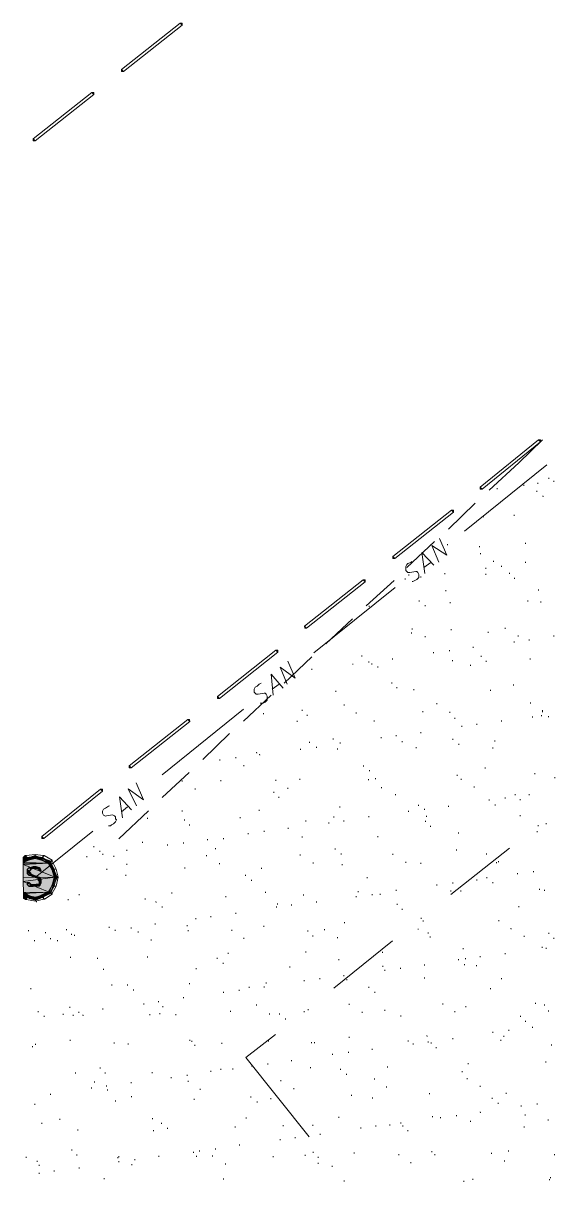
# Model space of a CAD drawing. Header units: inches. Extents: x -5728 to 15181, y 9834 to 15140.
# Drawn here: x 2257 to 2684, y 11290 to 12219 of the extents above; entities that cross this region are included whole.
import ezdxf

# ---------------------------------------------------------------- set-up
doc = ezdxf.new("R2010")
doc.units = ezdxf.units.IN
doc.header["$MEASUREMENT"] = 0
doc.linetypes.add('IMPORT-DASHEDX2 _4_', pattern=[0.1125, 0.075, -0.0375])
for name, color, linetype, lineweight in [('PDF_Geometry', 1, 'Continuous', 9), ('PDF_Solid Fills', 1, 'Continuous', 9), ('site plan converted for PDF_dwg', 1, 'Continuous', 9)]:
    doc.layers.add(name, color=color, linetype=linetype, lineweight=lineweight)

# ---------------------------------------------------------------- blocks, each defined once
blk = doc.blocks.new('site plan converted for PDF_dwg-1480341-SITE PLAN')
at = {"layer": 'PDF_Solid Fills'}
for points in [[(256.12, 2365.8), (254.52, 2367.4), (256.12, 2367.4)], [(207.32, 2329), (207.32, 2330.6), (208.92, 2329)], [(184.92, 2310.6), (183.32, 2312.2), (184.92, 2312.2)], [(136.12, 2273.8), (136.12, 2275.4), (137.72, 2273.8)], [(541.72, 2029.8), (540.12, 2031.4), (541.72, 2031.4)], [(492.92, 1992.2), (492.92, 1993.8), (494.52, 1992.2)], [(471.32, 1973.8), (469.72, 1975.4), (471.32, 1975.4)], [(422.52, 1937), (422.52, 1938.6), (424.12, 1937)], [(400.12, 1918.6), (398.52, 1920.2), (400.12, 1920.2)], [(351.32, 1881.8), (351.32, 1883.4), (352.92, 1881.8)], [(329.72, 1862.6), (328.12, 1864.2), (329.72, 1864.2)], [(280.92, 1825.8), (280.92, 1827.4), (282.52, 1825.8)], [(258.52, 1807.4), (256.92, 1809), (258.52, 1809)], [(209.72, 1770.6), (209.72, 1772.2), (211.32, 1770.6)], [(188.12, 1752.2), (186.52, 1753.8), (188.12, 1753.8)], [(139.32, 1714.6), (139.32, 1716.2), (140.92, 1714.6)], [(124.92, 1697), (125.72, 1701), (124.12, 1697.8)], [(124.12, 1697.8), (125.72, 1701), (124.12, 1699.4)], [(124.92, 1697), (126.52, 1700.2), (125.72, 1701)], [(124.92, 1697), (127.32, 1699.4), (126.52, 1700.2)], [(126.52, 1700.2), (126.52, 1701), (125.72, 1701)], [(140.12, 1700.2), (140.92, 1701), (140.12, 1701)], [(124.12, 1695.4), (127.32, 1697.8), (127.32, 1698.6)], [(124.12, 1695.4), (127.32, 1698.6), (124.12, 1696.2)], [(124.12, 1696.2), (127.32, 1698.6), (124.12, 1697)], [(124.12, 1697), (124.12, 1697.8), (124.92, 1697)], [(124.12, 1695.4), (127.32, 1697), (127.32, 1697.8)], [(129.72, 1690.6), (129.72, 1691.4), (128.92, 1691.4)], [(129.72, 1689.8), (132.12, 1690.6), (132.12, 1692.2), (129.72, 1691.4)], [(132.12, 1690.6), (134.52, 1690.6), (134.52, 1692.2), (132.12, 1692.2)], [(136.92, 1689.8), (136.92, 1691.4), (134.52, 1692.2), (134.52, 1690.6)], [(136.92, 1690.6), (137.72, 1690.6), (136.92, 1691.4)], [(144.92, 1694.6), (145.72, 1694.6), (144.92, 1695.4)], [(146.52, 1696.2), (147.32, 1696.2), (147.32, 1697)], [(127.32, 1689), (128.12, 1689), (127.32, 1689.8)], [(127.32, 1687.4), (128.92, 1687.4), (128.92, 1689), (127.32, 1689)], [(127.32, 1686.6), (128.12, 1687.4), (127.32, 1687.4)], [(128.92, 1685), (129.72, 1685), (129.72, 1685.8)], [(131.32, 1684.2), (131.32, 1685.8), (129.72, 1686.6), (129.72, 1685)], [(135.32, 1682.6), (135.32, 1684.2), (131.32, 1685.8), (131.32, 1684.2)], [(136.92, 1681.8), (136.92, 1683.4), (135.32, 1684.2), (135.32, 1682.6)], [(136.92, 1689), (138.52, 1689), (137.72, 1690.6), (136.12, 1690.6)], [(137.72, 1688.2), (136.92, 1689), (138.52, 1689)], [(136.92, 1682.6), (136.92, 1683.4), (137.72, 1682.6)], [(137.72, 1681), (138.52, 1681.8), (138.52, 1681)], [(148.92, 1683.4), (149.72, 1684.2), (150.52, 1683.4), (149.72, 1683.4)], [(149.72, 1682.6), (148.92, 1683.4), (150.52, 1683.4)], [(150.52, 1683.4), (151.32, 1684.2), (152.12, 1683.4), (151.32, 1683.4)], [(127.32, 1677.8), (127.32, 1679.4), (128.92, 1679.4), (128.12, 1678.6)], [(128.92, 1676.2), (129.72, 1677), (129.72, 1676.2)], [(129.72, 1676.2), (132.12, 1676.2), (132.12, 1677.8), (129.72, 1677.8)], [(132.12, 1676.2), (134.52, 1676.2), (134.52, 1677.8), (132.12, 1677.8)], [(134.52, 1676.2), (136.92, 1676.2), (136.92, 1677.8), (134.52, 1677.8)], [(136.12, 1677), (137.72, 1677), (138.52, 1678.6), (136.92, 1678.6)], [(136.92, 1678.6), (138.52, 1678.6), (138.52, 1681), (136.92, 1681)], [(136.92, 1676.2), (136.92, 1677), (137.72, 1677)], [(124.12, 1670.6), (124.12, 1671.4), (124.92, 1671.4)], [(128.12, 1669), (124.92, 1671.4), (124.12, 1670.6)], [(128.12, 1669), (124.12, 1669.8), (124.12, 1670.6)], [(127.32, 1668.2), (124.12, 1669.8), (128.12, 1669)], [(126.52, 1667.4), (124.12, 1669.8), (124.12, 1669)], [(126.52, 1667.4), (124.12, 1669.8), (127.32, 1668.2)], [(124.12, 1668.2), (124.12, 1669), (124.92, 1669)], [(127.32, 1667.4), (124.92, 1669), (124.12, 1668.2)], [(124.12, 1667.4), (124.12, 1668.2), (127.32, 1667.4)], [(126.52, 1666.6), (124.12, 1667.4), (127.32, 1667.4)], [(125.72, 1665.8), (124.12, 1667.4), (124.12, 1666.6)], [(125.72, 1665.8), (124.12, 1667.4), (126.52, 1666.6)], [(125.72, 1665.8), (126.52, 1665.8), (126.52, 1666.6)], [(126.52, 1667.4), (127.32, 1667.4), (127.32, 1668.2)], [(140.12, 1665.8), (140.92, 1665.8), (140.12, 1666.6)], [(144.92, 1670.6), (145.72, 1671.4), (144.92, 1671.4)], [(147.32, 1669.8), (147.32, 1670.6), (146.52, 1670.6)]]:
    blk.add_hatch(color=147, dxfattribs=at).paths.add_polyline_path(points, flags=0)
at = {"layer": 'PDF_Solid Fills', "lineweight": 15}
for points in [[(128.92, 1699.4), (137.72, 1699.4), (133.72, 1701)], [(144.92, 1694.6), (133.72, 1699.4), (124.12, 1695.4)], [(124.92, 1696.2), (128.92, 1699.4), (124.12, 1697)], [(124.12, 1696.2), (124.12, 1697), (124.92, 1696.2)], [(124.12, 1695.4), (124.12, 1696.2), (124.92, 1696.2)], [(124.12, 1694.6), (124.12, 1695.4), (144.92, 1694.6)], [(149.72, 1683.4), (144.92, 1694.6), (124.12, 1693.8)], [(124.12, 1693.8), (124.12, 1694.6), (144.92, 1694.6)], [(124.12, 1683.4), (149.72, 1683.4), (124.12, 1693.8)], [(124.92, 1696.2), (128.92, 1699.4), (133.72, 1699.4)], [(141.72, 1696.2), (146.52, 1696.2), (133.72, 1699.4)], [(146.52, 1696.2), (133.72, 1699.4), (137.72, 1699.4)], [(144.92, 1694.6), (146.52, 1694.6), (141.72, 1696.2)], [(146.52, 1694.6), (141.72, 1696.2), (146.52, 1696.2)], [(149.72, 1683.4), (151.32, 1683.4), (144.92, 1694.6)], [(151.32, 1683.4), (144.92, 1694.6), (146.52, 1694.6)], [(144.92, 1671.4), (149.72, 1683.4), (124.12, 1680.2)], [(124.12, 1680.2), (124.12, 1683.4), (149.72, 1683.4)], [(136.12, 1681), (136.92, 1681.8), (136.12, 1681.8)], [(144.92, 1671.4), (146.52, 1671.4), (149.72, 1683.4)], [(146.52, 1671.4), (149.72, 1683.4), (151.32, 1683.4)], [(151.32, 1682.6), (150.52, 1683.4), (152.12, 1683.4)], [(124.12, 1671.4), (144.92, 1671.4), (124.12, 1680.2)], [(133.72, 1666.6), (144.92, 1671.4), (124.12, 1670.6)], [(124.12, 1670.6), (124.12, 1671.4), (144.92, 1671.4)], [(133.72, 1666.6), (124.92, 1670.6), (124.12, 1669.8)], [(124.12, 1669.8), (124.12, 1670.6), (124.92, 1670.6)], [(128.92, 1666.6), (124.12, 1669.8), (133.72, 1666.6)], [(128.92, 1666.6), (124.12, 1669.8), (124.12, 1669)], [(133.72, 1665), (128.92, 1666.6), (137.72, 1666.6), (135.52, 1665.72)], [(133.72, 1666.6), (137.72, 1666.6), (141.72, 1670.6)], [(137.72, 1666.6), (141.72, 1670.6), (146.52, 1670.6)], [(141.72, 1670.6), (146.52, 1670.6), (144.92, 1671.4)], [(146.52, 1670.6), (144.92, 1671.4), (146.52, 1671.4)]]:
    blk.add_hatch(color=155, dxfattribs=at).paths.add_polyline_path(points, flags=0)
at = {"layer": 'PDF_Geometry', "color": 155, "lineweight": 15}
for p, q in [((480.12, 1958.6), (546.52, 2011.4)), ((548.12, 2001), (548.12, 2000.2)), ((552.12, 1998.6), (552.12, 1997.8)), ((506.52, 1993), (506.52, 1992.2)), ((528.12, 1995.4), (528.12, 1994.6)), ((538.52, 1990.6), (538.52, 1989.8)), ((539.32, 1997), (539.32, 1996.2)), ((488.92, 1981), (467.32, 1960.2)), ((543.32, 1986.6), (543.32, 1985.8)), ((495.32, 1970.6), (495.32, 1969.8)), ((520.12, 1971.4), (520.12, 1970.6)), ((456.12, 1950.6), (433.72, 1929.8)), ((466.52, 1948.2), (466.52, 1947.4)), ((492.12, 1946.6), (492.12, 1945.8)), ((528.92, 1949), (528.92, 1948.2)), ((452.92, 1933.8), (447.32, 1929.8)), ((492.92, 1941), (492.92, 1940.2)), ((503.32, 1934.6), (503.32, 1933.8)), ((528.92, 1933.8), (528.92, 1933)), ((435.32, 1924.2), (435.32, 1923.4)), ((464.12, 1925), (464.12, 1924.2)), ((496.92, 1929), (496.92, 1928.2)), ((496.92, 1924.2), (496.92, 1923.4)), ((509.72, 1930.6), (509.72, 1929.8)), ((516.12, 1925), (516.12, 1924.2)), ((358.52, 1861.8), (424.12, 1913.8)), ((423.32, 1919.4), (400.92, 1899.4)), ((432.12, 1921), (432.12, 1920.2)), ((444.92, 1922.6), (444.92, 1921.8)), ((520.12, 1921), (520.12, 1920.2)), ((464.92, 1911.4), (464.92, 1910.6)), ((539.32, 1911.4), (539.32, 1910.6)), ((403.32, 1899.4), (403.32, 1898.6)), ((443.32, 1903.4), (443.32, 1902.6)), ((448.12, 1899.4), (448.12, 1898.6)), ((468.12, 1901.8), (468.12, 1901)), ((530.52, 1902.6), (530.52, 1901.8)), ((540.92, 1901.8), (540.92, 1901)), ((389.72, 1889), (368.12, 1869)), ((436.92, 1877.8), (436.92, 1877)), ((437.72, 1881), (437.72, 1880.2)), ((468.92, 1880.2), (468.92, 1879.4)), ((498.52, 1877.8), (498.52, 1877)), ((512.12, 1881), (512.12, 1880.2)), ((448.12, 1874.6), (448.12, 1873.8)), ((519.32, 1869.8), (519.32, 1869)), ((522.52, 1874.6), (522.52, 1873.8)), ((531.32, 1871.4), (531.32, 1870.6)), ((551.32, 1874.6), (551.32, 1873.8)), ((356.92, 1858.6), (334.52, 1837.8)), ((396.92, 1859.4), (396.92, 1858.6)), ((454.52, 1861.8), (454.52, 1861)), ((467.32, 1863.4), (467.32, 1862.6)), ((486.52, 1865.8), (486.52, 1865)), ((492.92, 1858.6), (492.92, 1857.8)), ((356.92, 1849), (356.92, 1848.2)), ((389.72, 1853), (389.72, 1852.2)), ((402.52, 1854.6), (402.52, 1853.8)), ((404.92, 1853), (404.92, 1852.2)), ((409.72, 1850.6), (409.72, 1849.8)), ((421.72, 1857), (421.72, 1856.2)), ((469.72, 1855.4), (469.72, 1854.6)), ((484.12, 1851.4), (484.12, 1850.6)), ((496.92, 1854.6), (496.92, 1853.8)), ((532.12, 1856.2), (532.12, 1855.4)), ((330.52, 1837), (324.92, 1833)), ((376.12, 1831.4), (376.12, 1830.6)), ((420.92, 1837.8), (420.92, 1837)), ((424.92, 1833.8), (424.92, 1833)), ((438.52, 1832.2), (438.52, 1831.4)), ((500.12, 1831.4), (500.12, 1830.6)), ((518.52, 1835.4), (518.52, 1834.6)), ((324.12, 1828.2), (301.72, 1807.4)), ((456.92, 1821), (456.92, 1820.2)), ((532.12, 1821), (532.12, 1820.2)), ((236.12, 1765), (301.72, 1817)), ((317.72, 1813.8), (317.72, 1813)), ((348.92, 1816.2), (348.92, 1815.4)), ((352.92, 1812.2), (352.92, 1811.4)), ((382.52, 1820.2), (382.52, 1819.4)), ((392.12, 1813.8), (392.12, 1813)), ((445.72, 1814.6), (445.72, 1813.8)), ((467.32, 1813.8), (467.32, 1813)), ((344.92, 1807.4), (344.92, 1806.6)), ((406.52, 1807.4), (406.52, 1806.6)), ((471.32, 1809), (471.32, 1808.2)), ((476.92, 1802.6), (476.92, 1801.8)), ((488.92, 1804.2), (488.92, 1803.4)), ((508.92, 1806.6), (508.92, 1805.8)), ((533.72, 1809.8), (533.72, 1809)), ((540.92, 1810.6), (540.92, 1809.8)), ((546.52, 1809.8), (546.52, 1809)), ((290.52, 1797.8), (268.92, 1777)), ((373.72, 1793), (373.72, 1792.2)), ((412.12, 1793.8), (412.12, 1793)), ((424.12, 1795.4), (424.12, 1794.6)), ((444.12, 1797.8), (444.12, 1797)), ((347.32, 1785), (347.32, 1784.2)), ((354.52, 1790.6), (354.52, 1789.8)), ((360.12, 1786.6), (360.12, 1785.8)), ((376.92, 1785), (376.92, 1784.2)), ((379.32, 1789.8), (379.32, 1789)), ((428.92, 1790.6), (428.92, 1789.8)), ((440.12, 1785.8), (440.12, 1785)), ((469.72, 1792.2), (469.72, 1791.4)), ((474.52, 1788.2), (474.52, 1787.4)), ((501.72, 1785), (501.72, 1784.2)), ((503.32, 1790.6), (503.32, 1789.8)), ((282.52, 1777), (282.52, 1776.2)), ((295.32, 1778.6), (295.32, 1777.8)), ((312.12, 1782.6), (312.12, 1781.8)), ((314.52, 1781), (314.52, 1780.2)), ((257.72, 1766.6), (236.12, 1746.6)), ((301.72, 1772.2), (301.72, 1771.4)), ((397.72, 1771.4), (397.72, 1770.6)), ((402.52, 1767.4), (402.52, 1766.6)), ((495.32, 1769), (495.32, 1768.2)), ((252.12, 1760.2), (252.12, 1759.4)), ((283.32, 1760.2), (283.32, 1759.4)), ((327.32, 1760.2), (327.32, 1759.4)), ((346.52, 1761), (346.52, 1760.2)), ((401.72, 1760.2), (401.72, 1759.4)), ((407.32, 1761), (407.32, 1760.2)), ((472.92, 1763.4), (472.92, 1762.6)), ((476.12, 1760.2), (476.12, 1759.4)), ((535.32, 1764.2), (535.32, 1763.4)), ((551.32, 1761), (551.32, 1760.2)), ((262.52, 1753.8), (262.52, 1753)), ((325.72, 1750.6), (325.72, 1749.8)), ((329.72, 1746.6), (329.72, 1745.8)), ((336.92, 1753.8), (336.92, 1753)), ((412.12, 1753.8), (412.12, 1753)), ((423.32, 1748.2), (423.32, 1747.4)), ((486.52, 1753.8), (486.52, 1753)), ((519.32, 1747.4), (519.32, 1746.6)), ((530.52, 1747.4), (530.52, 1746.6)), ((208.12, 1739.4), (203.32, 1735.4)), ((378.52, 1738.6), (378.52, 1737.8)), ((441.72, 1739.4), (441.72, 1738.6)), ((465.72, 1738.6), (465.72, 1737.8)), ((498.52, 1743.4), (498.52, 1742.6)), ((503.32, 1739.4), (503.32, 1738.6)), ((511.32, 1745), (511.32, 1744.2)), ((523.32, 1743.4), (523.32, 1742.6)), ((224.92, 1736.2), (200.92, 1713.8)), ((224.12, 1730.6), (224.12, 1729.8)), ((252.12, 1736.2), (252.12, 1735.4)), ((253.72, 1729), (253.72, 1728.2)), ((298.52, 1730.6), (298.52, 1729.8)), ((313.72, 1736.2), (313.72, 1735.4)), ((373.72, 1730.6), (373.72, 1729.8)), ((401.72, 1730.6), (401.72, 1729.8)), ((433.72, 1734.6), (433.72, 1733.8)), ((446.52, 1736.2), (446.52, 1735.4)), ((448.12, 1730.6), (448.12, 1729.8)), ((523.32, 1730.6), (523.32, 1729.8)), ((133.72, 1683.4), (180.12, 1720.2)), ((257.72, 1725), (257.72, 1724.2)), ((317.72, 1719.4), (317.72, 1718.6)), ((336.92, 1721.8), (336.92, 1721)), ((351.32, 1727.4), (351.32, 1726.6)), ((369.72, 1725.8), (369.72, 1725)), ((381.72, 1727.4), (381.72, 1726.6)), ((447.32, 1726.6), (447.32, 1725.8)), ((451.32, 1722.6), (451.32, 1721.8)), ((537.72, 1722.6), (537.72, 1721.8)), ((544.12, 1724.2), (544.12, 1723.4)), ((220.12, 1711.4), (220.12, 1710.6)), ((252.92, 1710.6), (252.92, 1709.8)), ((272.12, 1713), (272.12, 1712.2)), ((284.92, 1713.8), (284.92, 1713)), ((304.92, 1717.8), (304.92, 1717)), ((348.12, 1714.6), (348.12, 1713.8)), ((408.92, 1714.6), (408.92, 1713.8)), ((473.72, 1717), (473.72, 1716.2)), ((536.92, 1717.8), (536.92, 1717)), ((175.32, 1700.2), (175.32, 1699.4)), ((180.92, 1708.2), (180.92, 1707.4)), ((185.72, 1704.2), (185.72, 1703.4)), ((188.12, 1701.8), (188.12, 1701)), ((196.92, 1700.2), (196.92, 1699.4)), ((207.32, 1705), (207.32, 1704.2)), ((240.12, 1709), (240.12, 1708.2)), ((271.32, 1700.2), (271.32, 1699.4)), ((278.52, 1705.8), (278.52, 1705)), ((346.52, 1700.2), (346.52, 1699.4)), ((374.52, 1705), (374.52, 1704.2)), ((379.32, 1701), (379.32, 1700.2)), ((420.92, 1700.2), (420.92, 1699.4)), ((467.32, 1667.4), (514.52, 1704.2)), ((472.12, 1703.4), (472.12, 1702.6)), ((496.12, 1700.2), (496.12, 1699.4)), ((207.32, 1693.8), (207.32, 1693)), ((281.72, 1693.8), (281.72, 1693)), ((356.92, 1693.8), (356.92, 1693)), ((380.12, 1692.2), (380.12, 1691.4)), ((431.32, 1693.8), (431.32, 1693)), ((443.32, 1693), (443.32, 1692.2)), ((504.12, 1693), (504.12, 1692.2)), ((505.72, 1693.8), (505.72, 1693)), ((136.92, 1682.6), (136.92, 1681.8)), ((191.32, 1689.8), (191.32, 1689)), ((206.52, 1685), (206.52, 1684.2)), ((253.72, 1690.6), (253.72, 1689.8)), ((302.52, 1684.2), (302.52, 1683.4)), ((315.32, 1689.8), (315.32, 1689)), ((400.12, 1681.8), (400.12, 1681)), ((520.92, 1684.2), (520.92, 1683.4)), ((533.72, 1685.8), (533.72, 1685)), ((307.32, 1680.2), (307.32, 1679.4)), ((456.12, 1675.4), (456.12, 1674.6)), ((468.92, 1677), (468.92, 1676.2)), ((488.12, 1679.4), (488.12, 1678.6)), ((496.12, 1681), (496.12, 1680.2)), ((500.92, 1677), (500.92, 1676.2)), ((134.52, 1664.2), (134.52, 1663.4)), ((160.12, 1665.8), (160.12, 1665)), ((168.92, 1669.8), (168.92, 1669)), ((221.72, 1665.8), (221.72, 1665)), ((230.52, 1663.4), (230.52, 1662.6)), ((243.32, 1670.6), (243.32, 1669.8)), ((286.52, 1667.4), (286.52, 1666.6)), ((318.52, 1670.6), (318.52, 1669.8)), ((348.92, 1668.2), (348.92, 1667.4)), ((391.32, 1666.6), (391.32, 1665.8)), ((392.92, 1670.6), (392.92, 1669.8)), ((404.12, 1668.2), (404.12, 1667.4)), ((410.52, 1668.2), (410.52, 1667.4)), ((423.32, 1671.4), (423.32, 1670.6)), ((467.32, 1670.6), (467.32, 1669.8)), ((475.32, 1670.6), (475.32, 1669.8)), ((538.52, 1671.4), (538.52, 1670.6)), ((542.52, 1670.6), (542.52, 1669.8)), ((235.32, 1659.4), (235.32, 1658.6)), ((294.52, 1653.8), (294.52, 1653)), ((327.32, 1658.6), (327.32, 1657.8)), ((328.12, 1661), (328.12, 1660.2)), ((339.32, 1660.2), (339.32, 1659.4)), ((359.32, 1662.6), (359.32, 1661.8)), ((424.12, 1660.2), (424.12, 1659.4)), ((428.12, 1656.2), (428.12, 1655.4)), ((521.72, 1657.8), (521.72, 1657)), ((229.72, 1645.8), (229.72, 1645)), ((255.32, 1644.2), (255.32, 1643.4)), ((262.52, 1649.8), (262.52, 1649)), ((274.52, 1651.4), (274.52, 1650.6)), ((381.72, 1645.8), (381.72, 1645)), ((443.32, 1649), (443.32, 1648.2)), ((444.92, 1646.6), (444.92, 1645.8)), ((505.72, 1646.6), (505.72, 1645.8)), ((128.12, 1641), (128.12, 1640.2)), ((141.72, 1639.4), (141.72, 1638.6)), ((158.52, 1641.8), (158.52, 1641)), ((162.52, 1637.8), (162.52, 1637)), ((164.92, 1637), (164.92, 1636.2)), ((192.92, 1643.4), (192.92, 1642.6)), ((197.72, 1641), (197.72, 1640.2)), ((210.52, 1642.6), (210.52, 1641.8)), ((216.12, 1639.4), (216.12, 1638.6)), ((256.12, 1640.2), (256.12, 1639.4)), ((291.32, 1640.2), (291.32, 1639.4)), ((316.92, 1643.4), (316.92, 1642.6)), ((352.12, 1639.4), (352.12, 1638.6)), ((356.12, 1635.4), (356.12, 1634.6)), ((365.72, 1640.2), (365.72, 1639.4)), ((440.92, 1640.2), (440.92, 1639.4)), ((448.92, 1637), (448.92, 1636.2)), ((515.32, 1640.2), (515.32, 1639.4)), ((545.72, 1636.2), (545.72, 1635.4)), ((132.92, 1633), (132.92, 1632.2)), ((145.72, 1634.6), (145.72, 1633.8)), ((151.32, 1633), (151.32, 1632.2)), ((226.52, 1633), (226.52, 1632.2)), ((300.92, 1633.8), (300.92, 1633)), ((372.92, 1593), (420.12, 1630.6)), ((376.12, 1633.8), (376.12, 1633)), ((450.52, 1633.8), (450.52, 1633)), ((525.72, 1633.8), (525.72, 1633)), ((549.72, 1632.2), (549.72, 1631.4)), ((161.72, 1619.4), (161.72, 1618.6)), ((183.32, 1618.6), (183.32, 1617.8)), ((223.32, 1619.4), (223.32, 1618.6)), ((279.32, 1617.8), (279.32, 1617)), ((288.12, 1621.8), (288.12, 1621)), ((350.52, 1622.6), (350.52, 1621.8)), ((412.12, 1621.8), (412.12, 1621)), ((476.92, 1624.2), (476.92, 1623.4)), ((490.52, 1617.8), (490.52, 1617)), ((510.52, 1620.2), (510.52, 1619.4)), ((540.12, 1625), (540.12, 1624.2)), ((543.32, 1624.2), (543.32, 1623.4)), ((188.12, 1609.8), (188.12, 1609)), ((262.52, 1609.8), (262.52, 1609)), ((284.12, 1613.8), (284.12, 1613)), ((337.72, 1610.6), (337.72, 1609.8)), ((376.92, 1616.2), (376.92, 1615.4)), ((412.12, 1610.6), (412.12, 1609.8)), ((413.72, 1607.4), (413.72, 1606.6)), ((426.52, 1609), (426.52, 1608.2)), ((445.72, 1611.4), (445.72, 1610.6)), ((472.92, 1615.4), (472.92, 1614.6)), ((477.72, 1611.4), (477.72, 1610.6)), ((478.52, 1616.2), (478.52, 1615.4)), ((487.32, 1610.6), (487.32, 1609.8)), ((256.92, 1597.8), (256.92, 1597)), ((318.52, 1597.8), (318.52, 1597)), ((348.92, 1599.4), (348.92, 1598.6)), ((361.72, 1601), (361.72, 1600.2)), ((380.92, 1603.4), (380.92, 1602.6)), ((383.32, 1600.2), (383.32, 1599.4)), ((445.72, 1601), (445.72, 1600.2)), ((507.32, 1600.2), (507.32, 1599.4)), ((129.72, 1594.6), (129.72, 1593.8)), ((194.52, 1597), (194.52, 1596.2)), ((207.32, 1597), (207.32, 1596.2)), ((212.12, 1593), (212.12, 1592.2)), ((284.12, 1590.6), (284.12, 1589.8)), ((296.92, 1592.2), (296.92, 1591.4)), ((304.92, 1594.6), (304.92, 1593.8)), ((316.92, 1594.6), (316.92, 1593.8)), ((400.92, 1593.8), (400.92, 1593)), ((405.72, 1589.8), (405.72, 1589)), ((498.52, 1592.2), (498.52, 1591.4)), ((160.92, 1579.4), (160.92, 1578.6)), ((220.12, 1581.8), (220.12, 1581)), ((232.12, 1583.4), (232.12, 1582.6)), ((235.32, 1579.4), (235.32, 1578.6)), ((252.12, 1586.6), (252.12, 1585.8)), ((310.52, 1580.2), (310.52, 1579.4)), ((384.92, 1580.2), (384.92, 1579.4)), ((460.12, 1580.2), (460.12, 1579.4)), ((534.52, 1580.2), (534.52, 1579.4)), ((135.32, 1576.2), (135.32, 1575.4)), ((140.12, 1572.2), (140.12, 1571.4)), ((155.32, 1573.8), (155.32, 1573)), ((163.32, 1573), (163.32, 1572.2)), ((168.12, 1575.4), (168.12, 1574.6)), ((171.32, 1573), (171.32, 1572.2)), ((187.32, 1577.8), (187.32, 1577)), ((224.92, 1573), (224.92, 1572.2)), ((232.92, 1573.8), (232.92, 1573)), ((245.72, 1573), (245.72, 1572.2)), ((289.72, 1575.4), (289.72, 1574.6)), ((320.92, 1573), (320.92, 1572.2)), ((328.92, 1573), (328.92, 1572.2)), ((348.92, 1574.6), (348.92, 1573.8)), ((352.12, 1576.2), (352.12, 1575.4)), ((395.32, 1573.8), (395.32, 1573)), ((413.72, 1575.4), (413.72, 1574.6)), ((426.52, 1570.6), (426.52, 1569.8)), ((469.72, 1573.8), (469.72, 1573)), ((478.52, 1577.8), (478.52, 1577)), ((541.72, 1578.6), (541.72, 1577.8)), ((544.92, 1573.8), (544.92, 1573)), ((333.72, 1569), (333.72, 1568.2)), ((522.52, 1569.8), (522.52, 1569)), ((526.52, 1565.8), (526.52, 1565)), ((532.12, 1561), (532.12, 1560.2)), ((160.92, 1553), (160.92, 1552.2)), ((256.92, 1552.2), (256.92, 1551.4)), ((258.52, 1551.4), (258.52, 1550.6)), ((320.12, 1551.4), (320.12, 1550.6)), ((384.92, 1553.8), (384.92, 1553)), ((447.32, 1554.6), (447.32, 1553.8)), ((468.12, 1552.2), (468.12, 1551.4)), ((500.12, 1557), (500.12, 1556.2)), ((508.92, 1553.8), (508.92, 1553)), ((512.92, 1558.6), (512.92, 1557.8)), ((130.52, 1548.2), (130.52, 1547.4)), ((132.92, 1549.8), (132.92, 1549)), ((196.12, 1550.6), (196.12, 1549.8)), ((207.32, 1549.8), (207.32, 1549)), ((260.92, 1548.2), (260.92, 1547.4)), ((282.52, 1549.8), (282.52, 1549)), ((354.52, 1549.8), (354.52, 1549)), ((356.92, 1549.8), (356.92, 1549)), ((403.32, 1544.2), (403.32, 1543.4)), ((432.12, 1550.6), (432.12, 1549.8)), ((436.12, 1548.2), (436.12, 1547.4)), ((448.12, 1549.8), (448.12, 1549)), ((450.52, 1549), (450.52, 1548.2)), ((454.52, 1545), (454.52, 1544.2)), ((506.52, 1550.6), (506.52, 1549.8)), ((547.32, 1546.6), (547.32, 1545.8)), ((319.32, 1533), (319.32, 1532.2)), ((338.52, 1535.4), (338.52, 1534.6)), ((371.32, 1540.2), (371.32, 1539.4)), ((384.12, 1541.8), (384.12, 1541)), ((542.52, 1533), (542.52, 1532.2)), ((164.92, 1526.6), (164.92, 1525.8)), ((184.92, 1530.6), (184.92, 1529.8)), ((188.92, 1526.6), (188.92, 1525.8)), ((226.52, 1526.6), (226.52, 1525.8)), ((254.52, 1524.2), (254.52, 1523.4)), ((273.72, 1527.4), (273.72, 1526.6)), ((281.72, 1529), (281.72, 1528.2)), ((291.32, 1529), (291.32, 1528.2)), ((306.52, 1531.4), (306.52, 1530.6)), ((353.72, 1529.8), (353.72, 1529)), ((377.72, 1528.2), (377.72, 1527.4)), ((382.52, 1524.2), (382.52, 1523.4)), ((415.32, 1529.8), (415.32, 1529)), ((475.32, 1525.8), (475.32, 1525)), ((480.12, 1532.2), (480.12, 1531.4)), ((177.72, 1514.6), (177.72, 1513.8)), ((180.12, 1519.4), (180.12, 1518.6)), ((189.72, 1516.2), (189.72, 1515.4)), ((209.72, 1518.6), (209.72, 1517.8)), ((241.72, 1522.6), (241.72, 1521.8)), ((255.32, 1519.4), (255.32, 1518.6)), ((329.72, 1519.4), (329.72, 1518.6)), ((404.92, 1520.2), (404.92, 1519.4)), ((479.32, 1520.2), (479.32, 1519.4)), ((144.92, 1509.8), (144.92, 1509)), ((190.52, 1513), (190.52, 1512.2)), ((209.72, 1507.4), (209.72, 1506.6)), ((260.12, 1505), (260.12, 1504.2)), ((264.92, 1513), (264.92, 1512.2)), ((305.72, 1506.6), (305.72, 1505.8)), ((321.72, 1505), (321.72, 1504.2)), ((340.12, 1513), (340.12, 1512.2)), ((386.52, 1507.4), (386.52, 1506.6)), ((403.32, 1505), (403.32, 1504.2)), ((414.52, 1513.8), (414.52, 1513)), ((448.92, 1508.2), (448.92, 1507.4)), ((489.72, 1513.8), (489.72, 1513)), ((510.52, 1508.2), (510.52, 1507.4)), ((132.12, 1501.8), (132.12, 1501)), ((196.92, 1504.2), (196.92, 1503.4)), ((310.52, 1502.6), (310.52, 1501.8)), ((499.32, 1504.2), (499.32, 1503.4)), ((504.12, 1500.2), (504.12, 1499.4)), ((522.52, 1497.8), (522.52, 1497)), ((535.32, 1499.4), (535.32, 1498.6)), ((137.72, 1486.6), (137.72, 1485.8)), ((152.12, 1489.8), (152.12, 1489)), ((226.52, 1489.8), (226.52, 1489)), ((301.72, 1489.8), (301.72, 1489)), ((376.12, 1489.8), (376.12, 1489)), ((451.32, 1489.8), (451.32, 1489)), ((457.72, 1489), (457.72, 1488.2)), ((470.52, 1490.6), (470.52, 1489.8)), ((489.72, 1493), (489.72, 1492.2)), ((525.72, 1490.6), (525.72, 1489.8)), ((544.12, 1486.6), (544.12, 1485.8)), ((166.52, 1481), (166.52, 1480.2)), ((227.32, 1480.2), (227.32, 1479.4)), ((233.72, 1485.8), (233.72, 1485)), ((238.52, 1481.8), (238.52, 1481)), ((292.92, 1482.6), (292.92, 1481.8)), ((331.32, 1483.4), (331.32, 1482.6)), ((355.32, 1483.4), (355.32, 1482.6)), ((393.72, 1481), (393.72, 1480.2)), ((405.72, 1482.6), (405.72, 1481.8)), ((416.92, 1483.4), (416.92, 1482.6)), ((425.72, 1485), (425.72, 1484.2)), ((427.32, 1482.6), (427.32, 1481.8)), ((431.32, 1478.6), (431.32, 1477.8)), ((481.72, 1485.8), (481.72, 1485)), ((524.92, 1481), (524.92, 1480.2)), ((296.12, 1468.2), (296.12, 1467.4)), ((328.92, 1472.2), (328.92, 1471.4)), ((340.92, 1473.8), (340.92, 1473)), ((360.92, 1476.2), (360.92, 1475.4)), ((124.92, 1459.4), (124.92, 1458.6)), ((161.72, 1465), (161.72, 1464.2)), ((165.72, 1461), (165.72, 1460.2)), ((198.52, 1458.6), (198.52, 1457.8)), ((199.32, 1459.4), (199.32, 1458.6)), ((231.32, 1459.4), (231.32, 1458.6)), ((259.32, 1462.6), (259.32, 1461.8)), ((261.72, 1459.4), (261.72, 1458.6)), ((264.12, 1463.4), (264.12, 1462.6)), ((274.52, 1459.4), (274.52, 1458.6)), ((276.92, 1465), (276.92, 1464.2)), ((323.32, 1458.6), (323.32, 1457.8)), ((348.92, 1459.4), (348.92, 1458.6)), ((355.32, 1461.8), (355.32, 1461)), ((388.12, 1461), (388.12, 1460.2)), ((424.12, 1459.4), (424.12, 1458.6)), ((450.52, 1461.8), (450.52, 1461)), ((452.92, 1459.4), (452.92, 1458.6)), ((498.52, 1460.2), (498.52, 1459.4)), ((512.12, 1461.8), (512.12, 1461)), ((548.92, 1458.6), (548.92, 1457.8)), ((133.72, 1456.2), (133.72, 1455.4)), ((135.32, 1453), (135.32, 1452.2)), ((167.32, 1450.6), (167.32, 1449.8)), ((199.32, 1455.4), (199.32, 1454.6)), ((209.72, 1453), (209.72, 1452.2)), ((212.12, 1457), (212.12, 1456.2)), ((284.92, 1453), (284.92, 1452.2)), ((359.32, 1457.8), (359.32, 1457)), ((359.32, 1453), (359.32, 1452.2)), ((370.52, 1450.6), (370.52, 1449.8)), ((433.72, 1453), (433.72, 1452.2)), ((508.92, 1453.8), (508.92, 1453)), ((135.32, 1446.6), (135.32, 1445.8)), ((147.32, 1448.2), (147.32, 1447.4)), ((187.32, 1441.8), (187.32, 1441)), ((283.32, 1441), (283.32, 1440.2)), ((545.72, 1440.2), (545.72, 1439.4)), ((380.12, 1438.6), (380.12, 1437.8)), ((476.12, 1437.8), (476.12, 1437)), ((483.32, 1439.4), (483.32, 1438.6)), ((544.92, 1438.6), (544.92, 1437.8))]:
    blk.add_line(p, q, dxfattribs=at)
at = {"layer": 'PDF_Geometry', "color": 147}
for p, q in [((125.72, 1701), (124.12, 1699.4)), ((124.92, 1697), (124.12, 1697)), ((129.72, 1691.4), (128.92, 1691.4)), ((127.32, 1687.4), (127.32, 1686.6)), ((136.12, 1681.8), (136.12, 1681)), ((124.92, 1671.4), (124.12, 1670.6))]:
    blk.add_line(p, q, dxfattribs=at)
at = {"layer": 'PDF_Geometry', "color": 147, "flags": 128}
for points in [[(254.52, 2367.4), (207.32, 2330.6), (208.12, 2329.8), (208.92, 2329), (256.12, 2365.8), (255.32, 2366.6), (254.52, 2367.4), (256.12, 2367.4), (256.12, 2365.8)], [(208.92, 2329), (207.32, 2329), (207.32, 2330.6)], [(183.32, 2312.2), (136.12, 2275.4), (136.92, 2274.6), (137.72, 2273.8), (184.92, 2310.6), (184.12, 2311.4), (183.32, 2312.2), (184.92, 2312.2), (184.92, 2310.6)], [(137.72, 2273.8), (136.12, 2273.8), (136.12, 2275.4)], [(494.52, 1992.2), (541.72, 2029.8), (540.92, 2030.6), (540.12, 2031.4), (492.92, 1993.8), (493.72, 1993), (494.52, 1992.2), (492.92, 1992.2), (492.92, 1993.8)], [(540.12, 2031.4), (541.72, 2031.4), (541.72, 2029.8)], [(424.12, 1937), (471.32, 1973.8), (470.52, 1974.6), (469.72, 1975.4), (422.52, 1938.6), (423.32, 1937.8), (424.12, 1937), (422.52, 1937), (422.52, 1938.6)], [(469.72, 1975.4), (471.32, 1975.4), (471.32, 1973.8)], [(352.92, 1881.8), (400.12, 1918.6), (399.32, 1919.4), (398.52, 1920.2), (351.32, 1883.4), (352.12, 1882.6), (352.92, 1881.8), (351.32, 1881.8), (351.32, 1883.4)], [(398.52, 1920.2), (400.12, 1920.2), (400.12, 1918.6)], [(282.52, 1825.8), (329.72, 1862.6), (328.92, 1863.4), (328.12, 1864.2), (280.92, 1827.4), (281.72, 1826.6), (282.52, 1825.8), (280.92, 1825.8), (280.92, 1827.4)], [(328.12, 1864.2), (329.72, 1864.2), (329.72, 1862.6)], [(211.32, 1770.6), (258.52, 1807.4), (257.72, 1808.2), (256.92, 1809), (209.72, 1772.2), (210.52, 1771.4), (211.32, 1770.6), (209.72, 1770.6), (209.72, 1772.2)], [(256.92, 1809), (258.52, 1809), (258.52, 1807.4)], [(140.92, 1714.6), (188.12, 1752.2), (187.32, 1753), (186.52, 1753.8), (139.32, 1716.2), (140.12, 1715.4), (140.92, 1714.6), (139.32, 1714.6), (139.32, 1716.2)], [(186.52, 1753.8), (188.12, 1753.8), (188.12, 1752.2)], [(126.52, 1701), (125.72, 1701), (126.52, 1700.2), (127.32, 1699.4), (124.92, 1697), (124.12, 1697.8)], [(140.12, 1701), (133.72, 1701.8), (133.72, 1700.2), (140.12, 1699.4), (140.12, 1700.2), (140.12, 1701), (140.92, 1701)], [(147.32, 1697), (140.92, 1701), (140.12, 1700.2), (139.32, 1699.4), (145.72, 1695.4), (146.52, 1696.2), (147.32, 1697), (147.32, 1696.2)], [(136.92, 1691.4), (134.52, 1692.2), (134.52, 1690.6), (136.92, 1689.8), (136.92, 1691.4), (137.72, 1690.6)], [(144.92, 1695.4), (139.32, 1698.6), (139.32, 1697), (144.92, 1693.8), (144.92, 1694.6), (144.92, 1695.4), (145.72, 1694.6)], [(127.32, 1689), (127.32, 1687.4), (128.92, 1687.4), (128.92, 1689), (127.32, 1689), (127.32, 1689.8)], [(129.72, 1685), (131.32, 1684.2), (131.32, 1685.8), (129.72, 1686.6), (129.72, 1685), (128.92, 1685)], [(138.52, 1689), (137.72, 1688.2), (136.92, 1689), (138.52, 1689), (137.72, 1690.6), (136.12, 1690.6), (136.92, 1689)], [(136.92, 1683.4), (137.72, 1682.6), (136.92, 1681.8), (136.12, 1681), (136.92, 1680.2), (137.72, 1681), (138.52, 1681.8), (137.72, 1682.6)], [(138.52, 1681.8), (138.52, 1681), (136.92, 1681), (136.92, 1678.6), (138.52, 1678.6), (138.52, 1681)], [(129.72, 1676.2), (128.92, 1676.2), (129.72, 1677), (130.52, 1677.8), (128.92, 1679.4), (128.12, 1678.6), (127.32, 1677.8), (128.92, 1676.2)], [(127.32, 1677.8), (127.32, 1679.4), (128.92, 1679.4)], [(137.72, 1677), (136.92, 1676.2), (136.92, 1677.8), (134.52, 1677.8), (134.52, 1676.2), (136.92, 1676.2)], [(145.72, 1671.4), (148.92, 1677), (147.32, 1677), (144.12, 1671.4), (144.92, 1671.4), (145.72, 1671.4), (144.92, 1670.6)], [(147.32, 1670.6), (150.52, 1676.2), (148.92, 1676.2), (145.72, 1670.6), (146.52, 1670.6), (147.32, 1670.6), (147.32, 1669.8)], [(124.12, 1671.4), (124.92, 1671.4), (128.12, 1669), (127.32, 1668.2), (126.52, 1667.4), (124.12, 1669), (124.92, 1669), (124.12, 1668.2)], [(124.12, 1666.6), (125.72, 1665.8), (126.52, 1666.6), (127.32, 1667.4), (124.92, 1669)], [(126.52, 1665.8), (133.72, 1664.2), (133.72, 1665.8), (126.52, 1667.4), (126.52, 1666.6), (126.52, 1665.8), (125.72, 1665.8)], [(127.32, 1667.4), (133.72, 1665.8), (133.72, 1667.4), (127.32, 1669), (127.32, 1668.2), (127.32, 1667.4), (126.52, 1667.4)], [(140.92, 1665.8), (147.32, 1669.8), (146.52, 1670.6), (145.72, 1671.4), (139.32, 1667.4), (140.12, 1666.6), (140.92, 1665.8), (140.12, 1665.8)]]:
    blk.add_lwpolyline(points, dxfattribs=at)
at = {"layer": 'PDF_Geometry', "color": 155, "lineweight": 15, "flags": 128}
for points in [[(543.32, 2031.4), (524.12, 2013), (500.12, 1991.4)], [(459.32, 1933.8), (453.72, 1947.4), (465.72, 1939.4), (460.12, 1953)], [(448.12, 1925), (445.72, 1941.8), (455.32, 1931.4)], [(437.72, 1918.6), (438.52, 1918.6), (440.12, 1919.4), (441.72, 1920.2), (443.32, 1921.8), (443.32, 1924.2), (442.52, 1925.8), (441.72, 1926.6), (440.92, 1926.6), (436.12, 1925.8), (434.52, 1925.8), (433.72, 1926.6), (432.92, 1927.4), (432.92, 1930.6), (433.72, 1932.2), (434.52, 1933), (436.92, 1933.8), (437.72, 1934.6)], [(336.92, 1837), (331.32, 1850.6), (343.32, 1841.8), (337.72, 1855.4)], [(325.72, 1828.2), (324.12, 1845), (333.72, 1833.8)], [(315.32, 1821.8), (317.72, 1821.8), (319.32, 1822.6), (320.12, 1823.4), (320.92, 1824.2), (320.92, 1827.4), (320.12, 1829), (319.32, 1829.8), (318.52, 1829.8), (313.72, 1829), (312.12, 1829), (311.32, 1829.8), (310.52, 1830.6), (310.52, 1833), (311.32, 1834.6), (312.92, 1835.4), (314.52, 1837), (316.12, 1837.8)], [(541.72, 1814.6), (541.72, 1813.8), (541.72, 1813)], [(215.32, 1740.2), (208.92, 1753.8), (220.92, 1745), (215.32, 1758.6)], [(204.12, 1730.6), (201.72, 1747.4), (211.32, 1737)], [(192.92, 1724.2), (194.52, 1724.2), (195.32, 1725), (196.92, 1725.8), (197.72, 1726.6), (198.52, 1727.4), (199.32, 1729), (198.52, 1729.8), (198.52, 1731.4), (197.72, 1732.2), (196.12, 1733), (191.32, 1732.2), (190.52, 1732.2), (188.92, 1733), (188.12, 1734.6), (188.12, 1736.2), (188.92, 1737.8), (190.52, 1738.6), (192.92, 1740.2), (193.72, 1740.2)], [(352.12, 1473.8), (301.72, 1537.8), (325.72, 1556.2)]]:
    blk.add_lwpolyline(points, dxfattribs=at)
at = {"layer": 'PDF_Geometry', "color": 147, "flags": 128}
for points in [[(133.72, 1701), (133.72, 1701.8), (126.52, 1701), (126.52, 1699.4), (133.72, 1700.2)], [(133.72, 1699.4), (133.72, 1700.2), (127.32, 1698.6), (127.32, 1697), (133.72, 1698.6)], [(139.32, 1697.8), (139.32, 1698.6), (133.72, 1700.2), (133.72, 1698.6), (139.32, 1697)], [(127.32, 1697.8), (127.32, 1698.6), (124.12, 1697), (124.12, 1695.4), (127.32, 1697)], [(130.52, 1689.8), (129.72, 1690.6), (128.92, 1691.4), (127.32, 1689.8), (128.12, 1689), (128.92, 1688.2)], [(132.12, 1690.6), (132.12, 1692.2), (129.72, 1691.4), (129.72, 1689.8)], [(134.52, 1690.6), (134.52, 1692.2), (132.12, 1692.2), (132.12, 1690.6)], [(148.12, 1689), (148.92, 1689), (145.72, 1694.6), (144.12, 1694.6), (147.32, 1689)], [(149.72, 1689.8), (150.52, 1689.8), (147.32, 1696.2), (145.72, 1696.2), (148.92, 1689.8)], [(128.92, 1688.2), (128.12, 1687.4), (127.32, 1686.6), (128.12, 1685.8), (128.92, 1686.6), (129.72, 1687.4)], [(129.72, 1687.4), (130.52, 1686.6), (129.72, 1685.8), (128.92, 1685), (128.12, 1685.8), (128.92, 1686.6), (128.12, 1685.8), (128.92, 1686.6)], [(131.32, 1685.8), (131.32, 1684.2), (135.32, 1682.6), (135.32, 1684.2)], [(135.32, 1684.2), (135.32, 1682.6), (136.92, 1681.8), (136.92, 1683.4)], [(149.72, 1683.4), (148.92, 1683.4), (147.32, 1689), (148.92, 1689), (150.52, 1683.4), (149.72, 1682.6), (148.92, 1683.4), (149.72, 1684.2), (150.52, 1683.4)], [(148.12, 1677), (148.92, 1677), (150.52, 1683.4), (148.92, 1683.4), (147.32, 1677)], [(151.32, 1683.4), (150.52, 1683.4), (148.92, 1689.8), (150.52, 1689.8), (152.12, 1683.4), (151.32, 1682.6), (150.52, 1683.4), (151.32, 1684.2), (152.12, 1683.4)], [(149.72, 1676.2), (150.52, 1676.2), (152.12, 1683.4), (150.52, 1683.4), (148.92, 1676.2)], [(132.12, 1676.2), (132.12, 1677.8), (129.72, 1677.8), (129.72, 1676.2)], [(134.52, 1676.2), (134.52, 1677.8), (132.12, 1677.8), (132.12, 1676.2)], [(138.52, 1678.6), (136.92, 1678.6), (136.12, 1677), (137.72, 1677)], [(139.32, 1668.2), (139.32, 1667.4), (144.92, 1670.6), (144.92, 1672.2), (139.32, 1669)], [(133.72, 1666.6), (133.72, 1665.8), (139.32, 1667.4), (139.32, 1669), (133.72, 1667.4)], [(133.72, 1665), (133.72, 1664.2), (140.12, 1665.8), (140.12, 1667.4), (133.72, 1665.8)]]:
    blk.add_lwpolyline(points, close=True, dxfattribs=at)
at = {"layer": 'PDF_Solid Fills', "color": 147}
for p, q in [((256.12, 2365.8), (254.52, 2367.4)), ((254.52, 2367.4), (256.12, 2367.4)), ((256.12, 2367.4), (256.12, 2365.8)), ((207.32, 2329), (207.32, 2330.6)), ((207.32, 2330.6), (208.92, 2329)), ((208.92, 2329), (207.32, 2329)), ((184.92, 2310.6), (183.32, 2312.2)), ((183.32, 2312.2), (184.92, 2312.2)), ((184.92, 2312.2), (184.92, 2310.6)), ((136.12, 2273.8), (136.12, 2275.4)), ((136.12, 2275.4), (137.72, 2273.8)), ((137.72, 2273.8), (136.12, 2273.8)), ((541.72, 2029.8), (540.12, 2031.4)), ((540.12, 2031.4), (541.72, 2031.4)), ((541.72, 2031.4), (541.72, 2029.8)), ((492.92, 1992.2), (492.92, 1993.8)), ((492.92, 1993.8), (494.52, 1992.2)), ((494.52, 1992.2), (492.92, 1992.2)), ((471.32, 1973.8), (469.72, 1975.4)), ((469.72, 1975.4), (471.32, 1975.4)), ((471.32, 1975.4), (471.32, 1973.8)), ((422.52, 1937), (422.52, 1938.6)), ((422.52, 1938.6), (424.12, 1937)), ((424.12, 1937), (422.52, 1937)), ((400.12, 1918.6), (398.52, 1920.2)), ((398.52, 1920.2), (400.12, 1920.2)), ((400.12, 1920.2), (400.12, 1918.6)), ((351.32, 1881.8), (351.32, 1883.4)), ((351.32, 1883.4), (352.92, 1881.8)), ((352.92, 1881.8), (351.32, 1881.8)), ((329.72, 1862.6), (328.12, 1864.2)), ((328.12, 1864.2), (329.72, 1864.2)), ((329.72, 1864.2), (329.72, 1862.6)), ((280.92, 1825.8), (280.92, 1827.4)), ((280.92, 1827.4), (282.52, 1825.8)), ((282.52, 1825.8), (280.92, 1825.8)), ((258.52, 1807.4), (256.92, 1809)), ((256.92, 1809), (258.52, 1809)), ((258.52, 1809), (258.52, 1807.4)), ((209.72, 1770.6), (209.72, 1772.2)), ((209.72, 1772.2), (211.32, 1770.6)), ((211.32, 1770.6), (209.72, 1770.6)), ((188.12, 1752.2), (186.52, 1753.8)), ((186.52, 1753.8), (188.12, 1753.8)), ((188.12, 1753.8), (188.12, 1752.2)), ((139.32, 1714.6), (139.32, 1716.2)), ((139.32, 1716.2), (140.92, 1714.6)), ((140.92, 1714.6), (139.32, 1714.6)), ((125.72, 1701), (124.12, 1697.8)), ((124.12, 1697.8), (125.72, 1701)), ((125.72, 1701), (124.12, 1699.4)), ((125.72, 1701), (124.92, 1697)), ((124.92, 1697), (125.72, 1701)), ((126.52, 1700.2), (124.92, 1697)), ((124.92, 1697), (126.52, 1700.2)), ((126.52, 1701), (125.72, 1701)), ((125.72, 1701), (126.52, 1700.2)), ((126.52, 1700.2), (125.72, 1701)), ((126.52, 1700.2), (126.52, 1701)), ((127.32, 1699.4), (126.52, 1700.2)), ((140.12, 1700.2), (140.92, 1701)), ((140.92, 1701), (140.12, 1701)), ((140.12, 1701), (140.12, 1700.2)), ((124.12, 1699.4), (124.12, 1697.8)), ((127.32, 1698.6), (124.12, 1695.4)), ((124.12, 1695.4), (127.32, 1698.6)), ((127.32, 1698.6), (124.12, 1696.2)), ((124.12, 1696.2), (127.32, 1698.6)), ((127.32, 1698.6), (124.12, 1697)), ((124.12, 1697.8), (124.92, 1697)), ((124.12, 1697), (124.12, 1697.8)), ((124.12, 1697.8), (124.92, 1697)), ((127.32, 1697.8), (124.12, 1695.4)), ((124.12, 1695.4), (127.32, 1697.8)), ((124.92, 1697), (124.12, 1697)), ((124.12, 1695.4), (127.32, 1697)), ((124.12, 1697), (124.12, 1696.2)), ((124.12, 1696.2), (124.12, 1695.4)), ((124.92, 1697), (127.32, 1699.4)), ((127.32, 1697.8), (127.32, 1698.6)), ((127.32, 1697), (127.32, 1697.8)), ((129.72, 1691.4), (128.92, 1691.4)), ((128.92, 1691.4), (129.72, 1690.6)), ((132.12, 1692.2), (129.72, 1691.4)), ((129.72, 1691.4), (129.72, 1689.8)), ((129.72, 1690.6), (129.72, 1691.4)), ((134.52, 1692.2), (132.12, 1692.2)), ((132.12, 1692.2), (132.12, 1690.6)), ((132.12, 1690.6), (132.12, 1692.2)), ((136.92, 1691.4), (134.52, 1692.2)), ((134.52, 1692.2), (134.52, 1690.6)), ((134.52, 1690.6), (134.52, 1692.2)), ((137.72, 1690.6), (136.92, 1691.4)), ((136.92, 1691.4), (136.92, 1690.6)), ((136.92, 1689.8), (136.92, 1691.4)), ((145.72, 1694.6), (144.92, 1695.4)), ((144.92, 1695.4), (144.92, 1694.6)), ((144.92, 1694.6), (145.72, 1694.6)), ((147.32, 1697), (146.52, 1696.2)), ((146.52, 1696.2), (147.32, 1696.2)), ((147.32, 1696.2), (147.32, 1697)), ((128.12, 1689), (127.32, 1689.8)), ((127.32, 1689.8), (127.32, 1689)), ((127.32, 1689), (128.12, 1689)), ((128.92, 1689), (127.32, 1689)), ((127.32, 1689), (127.32, 1687.4)), ((127.32, 1687.4), (128.92, 1687.4)), ((127.32, 1686.6), (128.12, 1687.4)), ((128.12, 1687.4), (127.32, 1687.4)), ((127.32, 1687.4), (127.32, 1686.6)), ((128.92, 1687.4), (128.92, 1689)), ((129.72, 1685.8), (128.92, 1685)), ((128.92, 1685), (129.72, 1685)), ((129.72, 1689.8), (132.12, 1690.6)), ((131.32, 1685.8), (129.72, 1686.6)), ((129.72, 1686.6), (129.72, 1685)), ((129.72, 1685), (129.72, 1685.8)), ((129.72, 1685), (131.32, 1684.2)), ((131.32, 1684.2), (131.32, 1685.8)), ((135.32, 1684.2), (131.32, 1685.8)), ((131.32, 1685.8), (131.32, 1684.2)), ((131.32, 1684.2), (135.32, 1682.6)), ((132.12, 1690.6), (134.52, 1690.6)), ((134.52, 1690.6), (136.92, 1689.8)), ((135.32, 1682.6), (135.32, 1684.2)), ((136.92, 1683.4), (135.32, 1684.2)), ((135.32, 1684.2), (135.32, 1682.6)), ((135.32, 1682.6), (136.92, 1681.8)), ((137.72, 1690.6), (136.12, 1690.6)), ((136.12, 1690.6), (136.92, 1689)), ((136.92, 1690.6), (137.72, 1690.6)), ((137.72, 1688.2), (136.92, 1689)), ((136.92, 1689), (138.52, 1689)), ((136.92, 1689), (138.52, 1689)), ((136.92, 1681.8), (136.92, 1683.4)), ((136.92, 1682.6), (136.92, 1683.4)), ((136.92, 1683.4), (137.72, 1682.6)), ((137.72, 1682.6), (136.92, 1682.6)), ((138.52, 1689), (137.72, 1690.6)), ((138.52, 1689), (137.72, 1688.2)), ((137.72, 1681), (138.52, 1681.8)), ((138.52, 1681.8), (138.52, 1681)), ((148.92, 1683.4), (149.72, 1684.2)), ((149.72, 1682.6), (148.92, 1683.4)), ((148.92, 1683.4), (150.52, 1683.4)), ((149.72, 1683.4), (148.92, 1683.4)), ((149.72, 1684.2), (150.52, 1683.4)), ((150.52, 1683.4), (149.72, 1682.6)), ((150.52, 1683.4), (149.72, 1683.4)), ((150.52, 1683.4), (151.32, 1684.2)), ((151.32, 1683.4), (150.52, 1683.4)), ((151.32, 1684.2), (152.12, 1683.4)), ((152.12, 1683.4), (151.32, 1683.4)), ((127.32, 1677.8), (127.32, 1679.4)), ((127.32, 1679.4), (128.92, 1679.4)), ((128.12, 1678.6), (127.32, 1677.8)), ((128.92, 1679.4), (128.12, 1678.6)), ((128.92, 1676.2), (129.72, 1677)), ((129.72, 1676.2), (128.92, 1676.2)), ((132.12, 1677.8), (129.72, 1677.8)), ((129.72, 1677.8), (129.72, 1676.2)), ((129.72, 1677), (129.72, 1676.2)), ((129.72, 1676.2), (132.12, 1676.2)), ((134.52, 1677.8), (132.12, 1677.8)), ((132.12, 1677.8), (132.12, 1676.2)), ((132.12, 1676.2), (132.12, 1677.8)), ((132.12, 1676.2), (134.52, 1676.2)), ((136.92, 1677.8), (134.52, 1677.8)), ((134.52, 1677.8), (134.52, 1676.2)), ((134.52, 1676.2), (134.52, 1677.8)), ((134.52, 1676.2), (136.92, 1676.2)), ((136.92, 1678.6), (136.12, 1677)), ((136.12, 1677), (137.72, 1677)), ((138.52, 1681), (136.92, 1681)), ((136.92, 1681), (136.92, 1678.6)), ((136.92, 1678.6), (138.52, 1678.6)), ((138.52, 1678.6), (136.92, 1678.6)), ((136.92, 1676.2), (136.92, 1677.8)), ((136.92, 1676.2), (136.92, 1677)), ((136.92, 1677), (137.72, 1677)), ((137.72, 1677), (136.92, 1676.2)), ((138.52, 1681), (137.72, 1681)), ((137.72, 1677), (138.52, 1678.6)), ((138.52, 1678.6), (138.52, 1681)), ((124.12, 1670.6), (124.12, 1671.4)), ((124.12, 1671.4), (124.92, 1671.4)), ((124.92, 1671.4), (124.12, 1670.6)), ((124.92, 1671.4), (124.12, 1670.6)), ((124.12, 1670.6), (128.12, 1669)), ((124.12, 1669.8), (124.12, 1670.6)), ((124.12, 1670.6), (128.12, 1669)), ((128.12, 1669), (124.12, 1669.8)), ((127.32, 1668.2), (124.12, 1669.8)), ((124.12, 1669.8), (128.12, 1669)), ((126.52, 1667.4), (124.12, 1669.8)), ((124.12, 1669.8), (124.12, 1669)), ((126.52, 1667.4), (124.12, 1669.8)), ((124.12, 1669.8), (127.32, 1668.2)), ((124.12, 1668.2), (124.12, 1669)), ((124.12, 1669), (124.92, 1669)), ((124.92, 1669), (124.12, 1668.2)), ((124.92, 1669), (124.12, 1668.2)), ((124.12, 1669), (126.52, 1667.4)), ((124.12, 1668.2), (127.32, 1667.4)), ((124.12, 1667.4), (124.12, 1668.2)), ((124.12, 1668.2), (127.32, 1667.4)), ((127.32, 1667.4), (124.12, 1667.4)), ((126.52, 1666.6), (124.12, 1667.4)), ((124.12, 1667.4), (127.32, 1667.4)), ((125.72, 1665.8), (124.12, 1667.4)), ((124.12, 1667.4), (124.12, 1666.6)), ((125.72, 1665.8), (124.12, 1667.4)), ((124.12, 1667.4), (126.52, 1666.6)), ((124.12, 1666.6), (125.72, 1665.8)), ((128.12, 1669), (124.92, 1671.4)), ((127.32, 1667.4), (124.92, 1669)), ((126.52, 1666.6), (125.72, 1665.8)), ((126.52, 1666.6), (125.72, 1665.8)), ((125.72, 1665.8), (126.52, 1665.8)), ((127.32, 1668.2), (126.52, 1667.4)), ((127.32, 1668.2), (126.52, 1667.4)), ((127.32, 1667.4), (126.52, 1666.6)), ((126.52, 1667.4), (127.32, 1667.4)), ((126.52, 1665.8), (126.52, 1666.6)), ((128.12, 1669), (127.32, 1668.2)), ((127.32, 1667.4), (127.32, 1668.2)), ((140.92, 1665.8), (140.12, 1666.6)), ((140.12, 1666.6), (140.12, 1665.8)), ((140.12, 1665.8), (140.92, 1665.8)), ((144.92, 1670.6), (145.72, 1671.4)), ((145.72, 1671.4), (144.92, 1671.4)), ((144.92, 1671.4), (144.92, 1670.6)), ((147.32, 1670.6), (146.52, 1670.6)), ((146.52, 1670.6), (147.32, 1669.8)), ((147.32, 1669.8), (147.32, 1670.6))]:
    blk.add_line(p, q, dxfattribs=at)
at = {"layer": 'PDF_Solid Fills', "color": 155, "lineweight": 15}
for p, q in [((133.72, 1701), (128.92, 1699.4)), ((137.72, 1699.4), (133.72, 1701)), ((133.72, 1699.4), (124.12, 1695.4)), ((128.92, 1699.4), (124.12, 1697)), ((124.12, 1696.2), (124.12, 1697)), ((124.12, 1697), (124.92, 1696.2)), ((124.12, 1697), (124.92, 1696.2)), ((124.92, 1696.2), (124.12, 1696.2)), ((124.12, 1695.4), (124.12, 1696.2)), ((124.12, 1696.2), (124.92, 1696.2)), ((124.92, 1696.2), (124.12, 1695.4)), ((124.12, 1694.6), (124.12, 1695.4)), ((124.12, 1695.4), (144.92, 1694.6)), ((124.12, 1695.4), (144.92, 1694.6)), ((144.92, 1694.6), (124.12, 1694.6)), ((144.92, 1694.6), (124.12, 1693.8)), ((124.12, 1693.8), (124.12, 1694.6)), ((124.12, 1694.6), (144.92, 1694.6)), ((144.92, 1694.6), (124.12, 1693.8)), ((149.72, 1683.4), (124.12, 1693.8)), ((124.12, 1693.8), (124.12, 1683.4)), ((124.12, 1693.8), (149.72, 1683.4)), ((124.92, 1696.2), (128.92, 1699.4)), ((124.92, 1696.2), (128.92, 1699.4)), ((133.72, 1699.4), (124.92, 1696.2)), ((128.92, 1699.4), (137.72, 1699.4)), ((128.92, 1699.4), (133.72, 1699.4)), ((144.92, 1694.6), (133.72, 1699.4)), ((146.52, 1696.2), (133.72, 1699.4)), ((133.72, 1699.4), (141.72, 1696.2)), ((146.52, 1696.2), (133.72, 1699.4)), ((133.72, 1699.4), (137.72, 1699.4)), ((137.72, 1699.4), (146.52, 1696.2)), ((141.72, 1696.2), (146.52, 1696.2)), ((146.52, 1694.6), (141.72, 1696.2)), ((141.72, 1696.2), (144.92, 1694.6)), ((146.52, 1694.6), (141.72, 1696.2)), ((141.72, 1696.2), (146.52, 1696.2)), ((149.72, 1683.4), (144.92, 1694.6)), ((144.92, 1694.6), (146.52, 1694.6)), ((151.32, 1683.4), (144.92, 1694.6)), ((144.92, 1694.6), (149.72, 1683.4)), ((151.32, 1683.4), (144.92, 1694.6)), ((144.92, 1694.6), (146.52, 1694.6)), ((146.52, 1696.2), (146.52, 1694.6)), ((146.52, 1694.6), (151.32, 1683.4)), ((124.12, 1683.4), (149.72, 1683.4)), ((149.72, 1683.4), (124.12, 1680.2)), ((124.12, 1680.2), (124.12, 1683.4)), ((124.12, 1683.4), (149.72, 1683.4)), ((149.72, 1683.4), (124.12, 1680.2)), ((136.12, 1681), (136.92, 1681.8)), ((136.92, 1681.8), (136.12, 1681.8)), ((136.12, 1681.8), (136.12, 1681)), ((144.92, 1671.4), (149.72, 1683.4)), ((149.72, 1683.4), (144.92, 1671.4)), ((146.52, 1671.4), (149.72, 1683.4)), ((146.52, 1671.4), (149.72, 1683.4)), ((151.32, 1683.4), (146.52, 1671.4)), ((149.72, 1683.4), (151.32, 1683.4)), ((149.72, 1683.4), (151.32, 1683.4)), ((151.32, 1682.6), (150.52, 1683.4)), ((150.52, 1683.4), (152.12, 1683.4)), ((152.12, 1683.4), (151.32, 1682.6)), ((144.92, 1671.4), (124.12, 1680.2)), ((124.12, 1680.2), (124.12, 1671.4)), ((124.12, 1680.2), (144.92, 1671.4)), ((144.92, 1671.4), (124.12, 1670.6)), ((124.12, 1670.6), (124.12, 1671.4)), ((124.12, 1671.4), (144.92, 1671.4)), ((144.92, 1671.4), (124.12, 1670.6)), ((124.12, 1671.4), (144.92, 1671.4)), ((124.12, 1670.6), (133.72, 1666.6)), ((124.92, 1670.6), (124.12, 1669.8)), ((124.12, 1669.8), (124.12, 1670.6)), ((124.12, 1670.6), (124.92, 1670.6)), ((124.92, 1670.6), (124.12, 1669.8)), ((128.92, 1666.6), (124.12, 1669.8)), ((124.12, 1669.8), (133.72, 1666.6)), ((128.92, 1666.6), (124.12, 1669.8)), ((124.12, 1669.8), (124.12, 1669)), ((124.12, 1669.8), (133.72, 1666.6)), ((124.12, 1669), (128.92, 1666.6)), ((133.72, 1666.6), (124.92, 1670.6)), ((133.72, 1665), (128.92, 1666.6)), ((128.92, 1666.6), (137.72, 1666.6)), ((133.72, 1666.6), (128.92, 1666.6)), ((133.72, 1666.6), (144.92, 1671.4)), ((141.72, 1670.6), (133.72, 1666.6)), ((133.72, 1666.6), (137.72, 1666.6)), ((135.52, 1665.72), (133.72, 1665)), ((137.72, 1666.6), (135.52, 1665.72)), ((137.72, 1666.6), (141.72, 1670.6)), ((137.72, 1666.6), (141.72, 1670.6)), ((146.52, 1670.6), (137.72, 1666.6)), ((144.92, 1671.4), (141.72, 1670.6)), ((141.72, 1670.6), (146.52, 1670.6)), ((141.72, 1670.6), (146.52, 1670.6)), ((144.92, 1671.4), (146.52, 1671.4)), ((146.52, 1670.6), (144.92, 1671.4)), ((146.52, 1670.6), (144.92, 1671.4)), ((144.92, 1671.4), (146.52, 1671.4)), ((146.52, 1671.4), (146.52, 1670.6))]:
    blk.add_line(p, q, dxfattribs=at)

msp = doc.modelspace()

# ---------------------------------------------------------------- block references
at = {"layer": 'site plan converted for PDF_dwg', "color": 147, "linetype": 'IMPORT-DASHEDX2 _4_', "rotation": 0.383349167194431}
msp.add_blockref('site plan converted for PDF_dwg-1480341-SITE PLAN', (2144.04, 9849.68), dxfattribs=at)

doc.saveas('drawing.dxf')
